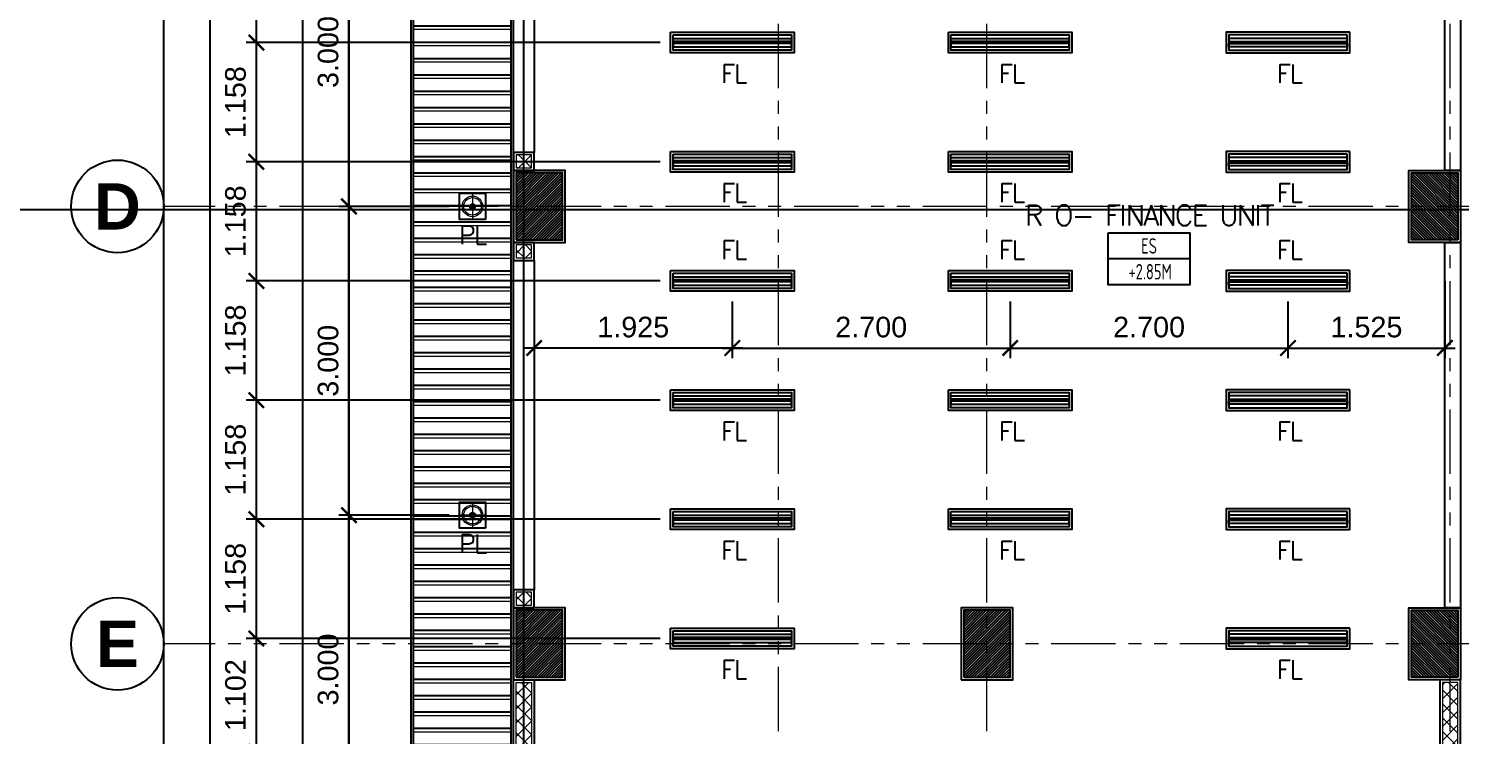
# Model space of a CAD drawing. Header units: metres. Extents: x -12400 to 1, y 0 to 106422.
# Drawn here: x -12209.13 to -12195.21, y 106340.85 to 106347.71 of the extents above; entities that cross this region are included whole.
import ezdxf
from ezdxf.enums import TextEntityAlignment as Align

# ---------------------------------------------------------------- set-up
doc = ezdxf.new("R2010")
doc.units = ezdxf.units.M
doc.header["$PDMODE"] = 35
doc.linetypes.add('CENTER', pattern=[2, 1.25, -0.25, 0.25, -0.25])
doc.linetypes.add('PHANTOM2', pattern=[1.25, 0.625, -0.125, 0.125, -0.125, 0.125, -0.125])
for name, color, linetype, lineweight in [('A-DIM-100', 8, 'Continuous', 0), ('DIM 001', 251, 'Continuous', 13), ('FURN', 8, 'Continuous', 5), ('HATCH', 250, 'Continuous', 5), ('LAYOUT', 1, 'Continuous', 20), ('LF 001', 51, 'Continuous', 20)]:
    doc.layers.add(name, color=color, linetype=linetype, lineweight=lineweight)
for name, color, linetype in [('C-SCHED', 1, 'Continuous'), ('E_FIX_LIGHT1', 2, 'Continuous'), ('lighting', 1, 'Continuous'), ('S-GRID', 155, 'Continuous'), ('stone', 15, 'Continuous'), ('txt', 2, 'Continuous'), ('WALL', 7, 'Continuous')]:
    doc.layers.add(name, color=color, linetype=linetype)
doc.layers.add('GUIDELINES', color=206, linetype='Continuous', plot=False)
doc.styles.add('architxt', font='architxt.shx', dxfattribs={"width": 0.8})
doc.styles.add('DIMTXT-100', font='arial.ttf')
doc.styles.add('sans serif', font='sanssb__.ttf')
doc.styles.add('swis721', font='swiss.ttf')
doc.styles.add('T.25', font='romans.shx', dxfattribs={"height": 0.2})
doc.dimstyles.new('D-100', dxfattribs={"dimtxt": 0.2, "dimasz": 0.15, "dimexe": 0.1, "dimexo": 0.1, "dimgap": 0.1, "dimtad": 1, "dimdec": 3, "dimzin": 4, "dimdsep": 46, "dimtxsty": 'DIMTXT-100', "dimblk": 'ARCHTICK', "dimcen": 0.2, "dimdle": 0.1, "dimclrd": 8, "dimclre": 8, "dimclrt": 2, "dimadec": 0, "dimazin": 1, "dimtfac": 1, "dimtdec": 3, "dimtofl": 0, "dimtmove": 2, "dimatfit": 3, "dimfxl": 1, "dimarcsym": 0})
doc.dimstyles.new('DIM 200', dxfattribs={"dimtxt": 200, "dimasz": 1, "dimexe": 0, "dimexo": 40, "dimgap": 50, "dimtad": 1, "dimtoh": 1, "dimdec": 0, "dimlfac": 2, "dimtxsty": 'swis721', "dimblk": 'CIR', "dimcen": 0, "dimclrd": 155, "dimclre": 155, "dimclrt": 4, "dimadec": 0, "dimazin": 0, "dimtfac": 1, "dimtdec": 0, "dimtix": 1, "dimtmove": 1, "dimatfit": 3, "dimldrblk": 'CIR', "dimfxl": 0, "dimarcsym": 0})

# ---------------------------------------------------------------- blocks, each defined once
blk = doc.blocks.new('CIR')
at = {"color": 4}
blk.add_circle((0, 0), 50, dxfattribs=at)
blk = doc.blocks.new('grid_designation')
blk.add_circle((0, 500), 500)
at = {"color": 3, "style": 'sans serif'}
blk.add_attdef('A', text='', height=471, dxfattribs=at).set_placement((0, 500), align=Align.MIDDLE_CENTER)
blk = doc.blocks.new('A$C1B753C5A')
at = {"layer": 'WALL'}
h = blk.add_hatch(dxfattribs=at)
h.set_pattern_fill('ANSI31', color=250, scale=0.15)
h.set_pattern_definition([(45, (-1494.388102653662, 303.0677240852394), (-0.01325825214724777, 0.01325825214724777), [])])
h.paths.add_polyline_path([(0.4750000000001364, 0.6749999999999545), (0.02500000000009089, 0.6749999999999545), (0.02500000000009095, 0.02499999999997721), (0.4750000000001364, 0.02499999999997721)])
at = {"color": 7}
blk.add_lwpolyline([(0, 0), (0.5000000000002274, 0), (0.5000000000002274, 0.6999999999999318), (0, 0.6999999999999318)], close=True, dxfattribs=at)
at = {"layer": 'stone', "color": 5}
blk.add_lwpolyline([(0.02500000000009095, 0.02499999999997726), (0.4750000000001364, 0.02499999999997726), (0.4750000000001364, 0.6749999999999545), (0.02500000000009095, 0.6749999999999545)], close=True, dxfattribs=at)
blk = doc.blocks.new('COLUMNS2F')
for p in [(-12163.05441529414, 106334.6499565114), (-12163.05441529414, 106330.3999565114), (-12158.70441529414, 106330.3999565114)]:
    blk.add_blockref('A$C1B753C5A', p)
at = {"xscale": -1}
for p in [(-12153.85441529414, 106334.6499565114), (-12153.85441529414, 106330.3999565114)]:
    blk.add_blockref('A$C1B753C5A', p, dxfattribs=at)
blk = doc.blocks.new('*U1967')
at = {"layer": 'HATCH'}
h = blk.add_hatch(dxfattribs=at)
h.set_pattern_fill('ANSI37', color=256, scale=0.03, angle=-180)
h.set_pattern_definition([(225, (2.462500000018339, 0), (0.06735192090801863, -0.06735192090801868), []), (314.9999999999999, (2.462500000018339, 0), (0.06735192090801868, 0.06735192090801861), [])])
h.paths.add_polyline_path([(0.02500000000873115, 0.1749999999883585), (0.02500000000873115, 0.02499999999417923), (3.525000000023796, 0.02499999999417923), (3.525000000023796, 0.1749999999883585)])
blk.add_lwpolyline([(0, 0.1999999999825377), (0, 0), (3.550000000017975, 0), (3.550000000017975, 0.1999999999825377)], close=True)
blk.add_lwpolyline([(0.02500000000873115, 0.1749999999883585), (0.02500000000873115, 0.02499999999417923), (3.525000000023796, 0.02499999999417923), (3.525000000023796, 0.1749999999883585)], close=True, dxfattribs=at)
blk = doc.blocks.new('*U1776')
at = {"layer": 'HATCH'}
h = blk.add_hatch(dxfattribs=at)
h.set_pattern_fill('ANSI37', color=256, scale=0.03, angle=-180)
h.set_pattern_definition([(225, (-0.9124999999850154, 0), (0.06735192090801863, -0.06735192090801868), []), (314.9999999999999, (-0.9124999999850154, 0), (0.06735192090801868, 0.06735192090801861), [])])
h.paths.add_polyline_path([(0.02500000000873115, 0.1749999999883585), (0.02500000000873115, 0.02499999999417923), (0.1500000000204416, 0.02499999999417923), (0.1500000000204416, 0.1749999999883585)])
blk.add_lwpolyline([(0, 0.1999999999825377), (0, 0), (0.1750000000146208, 0), (0.1750000000146208, 0.1999999999825377)], close=True)
blk.add_lwpolyline([(0.02500000000873115, 0.1749999999883585), (0.02500000000873115, 0.02499999999417923), (0.1500000000204416, 0.02499999999417923), (0.1500000000204416, 0.1749999999883585)], close=True, dxfattribs=at)
blk = doc.blocks.new('*U317')
at = {"layer": 'HATCH'}
h = blk.add_hatch(dxfattribs=at)
h.set_pattern_fill('ANSI37', color=256, scale=0.03, angle=-180)
h.set_pattern_definition([(225, (-0.05009161221445046, 0), (0.06735192090801863, -0.06735192090801868), []), (314.9999999999999, (-0.05009161221445046, 0), (0.06735192090801868, 0.06735192090801861), [])])
h.paths.add_polyline_path([(0.02500000000873115, 0.1749999999883585), (0.02500000000873115, 0.02499999999417923), (1.012408387791006, 0.02499999999417923), (1.012408387791006, 0.1749999999883585)])
blk.add_lwpolyline([(0, 0.1999999999825377), (0, 0), (1.037408387785186, 0), (1.037408387785186, 0.1999999999825377)], close=True)
blk.add_lwpolyline([(0.02500000000873115, 0.1749999999883585), (0.02500000000873115, 0.02499999999417923), (1.012408387791006, 0.02499999999417923), (1.012408387791006, 0.1749999999883585)], close=True, dxfattribs=at)
blk = doc.blocks.new('*U1560')
at = {"layer": 'HATCH'}
h = blk.add_hatch(dxfattribs=at)
h.set_pattern_fill('ANSI37', color=256, scale=0.03, angle=-180)
h.set_pattern_definition([(225, (-0.9124999999559116, 0), (0.06735192090801863, -0.06735192090801868), []), (314.9999999999999, (-0.9124999999559116, 0), (0.06735192090801868, 0.06735192090801861), [])])
h.paths.add_polyline_path([(0.02500000000873115, 0.1749999999883585), (0.02500000000873115, 0.02499999999417923), (0.1500000000495454, 0.02499999999417923), (0.1500000000495454, 0.1749999999883585)])
blk.add_lwpolyline([(0, 0.1999999999825377), (0, 0), (0.1750000000437247, 0), (0.1750000000437247, 0.1999999999825377)], close=True)
blk.add_lwpolyline([(0.02500000000873115, 0.1749999999883585), (0.02500000000873115, 0.02499999999417923), (0.1500000000495454, 0.02499999999417923), (0.1500000000495454, 0.1749999999883585)], close=True, dxfattribs=at)
blk = doc.blocks.new('A$C7ed75b16')
at = {"color": 1}
for points in [[(1.000000000009095, 14.07499999995343), (1.199999999991633, 14.07499999995343), (1.199999999991633, 10.87500000004366), (1.000000000009095, 10.87500000004366)], [(10.05000000000109, 12.89981677560718), (10.20000000000073, 12.89981677560718), (10.20000000000073, 10.69999999999709), (10.05000000000109, 10.69999999999709)], [(10.05000000000109, 10), (10.20000000000073, 10), (10.20000000000073, 6.44999999999709), (10.05000000000109, 6.44999999999709)], [(0.999999999992724, 9.825000000710133), (1.199999999980719, 9.825000000710133), (1.199999999984357, 6.625), (0.999999999996362, 6.625)]]:
    blk.add_lwpolyline(points, close=True, dxfattribs=at)
at = {"layer": 'GUIDELINES'}
blk.add_lwpolyline([(1.100000000000364, 19.60000000002037), (10.10000000000036, 19.60000000002037), (10.10000000000036, 18.90000000002328), (18.10000000000036, 18.90000000002328), (18.10000000000036, 19.60000000002037), (27.10000000000036, 19.60000000002037), (27.10000000000036, 1.100000000020373), (18.10000000000036, 1.100000000020373), (18.10000000000036, 2.100000000136788), (10.10000000000036, 2.100000000136788), (10.10000000000036, 1.100000000020373), (1.100000000000364, 1.100000000020373)], close=True, dxfattribs=at)
blk.add_blockref('COLUMNS2F', (12164.05441529414, -106324.6499565114))
at = {"rotation": 90}
for name, p in [('*U1560', (1.199999999991633, 10.69999999999709)), ('*U1560', (1.199999999991633, 9.825000000710133)), ('*U1776', (1.199999999982538, 6.450000000011642)), ('*U1967', (10.20000000000073, 2.200000000404543))]:
    blk.add_blockref(name, p, dxfattribs=at)
at = {"xscale": -1.000000000000001, "rotation": 90}
blk.add_blockref('*U317', (1.199999999982538, 5.75), dxfattribs=at)
blk = doc.blocks.new('LEDPENDANTLT')
at = {"color": 1}
for points in [[(0, 0.1999999999970896), (1.200000000000728, 0.1999999999970896), (1.200000000000728, 0), (0, 0)], [(0.02499999999417923, 0.1750000000029104), (1.175000000006548, 0.1750000000029104), (1.175000000006548, 0.02499999999417923), (0.02499999999417923, 0.02499999999417923)]]:
    blk.add_lwpolyline(points, close=True, dxfattribs=at)
at = {"color": 2}
for points in [[(1.174999999995634, 0.1100000000005821), (0.02499999999417923, 0.1100000000005821), (0.02499999999417923, 0.1399999999994179), (1.174999999995634, 0.1399999999994179)], [(1.174999999995634, 0.09000000001105946), (0.02499999999417923, 0.09000000001105946), (0.02499999999417923, 0.06000000001222361), (1.174999999995634, 0.06000000001222361)]]:
    blk.add_lwpolyline(points, close=True, dxfattribs=at)
blk = doc.blocks.new('L1')
at = {"layer": 'LF 001', "lineweight": 20, "ltscale": 1500}
h = blk.add_hatch(color=256, dxfattribs=at)
edge = h.paths.add_edge_path()
edge.add_arc((1.13686837721616e-13, -1.13686837721616e-13), 0.0318958546358772, 0, 360)
at = {"layer": 'LF 001', "ltscale": 1500}
blk.add_lwpolyline([(-0.09999999999990905, -1.13686837721616e-13, -1), (0.1000000000000227, -1.13686837721616e-13, -1)], format="xyb", close=True, dxfattribs=at)
at = {"layer": 'LF 001', "color": 76, "lineweight": 18, "ltscale": 1500}
for points in [[(1.13686837721616e-13, 0.1499999999997499), (1.13686837721616e-13, -0.1500000000000909)], [(-0.1499999999999773, -1.13686837721616e-13), (0.1500000000000909, -1.13686837721616e-13)]]:
    blk.add_lwpolyline(points, dxfattribs=at)
at = {"layer": 'LF 001', "lineweight": 20, "ltscale": 1500}
blk.add_circle((1.13686837721616e-13, -1.13686837721616e-13), 0.0318958546358772, dxfattribs=at)
blk = doc.blocks.new('LO')
at = {"layer": 'LAYOUT', "xscale": 1000, "yscale": 1000, "zscale": 1000}
blk.add_blockref('L1', (0, 0), dxfattribs=at)
blk = doc.blocks.new('*U1960')
at = {"layer": 'LF 001', "ltscale": 1500}
blk.add_circle((0, -3.995415109869782e-14), 0.0998520709958535, dxfattribs=at)
at = {"layer": 'lighting', "xscale": 0.0008492979043710491, "yscale": 0.0008492979043710491, "zscale": 0.0008492979043710491}
blk.add_blockref('LO', (0, -3.995415109869782e-14), dxfattribs=at)
blk = doc.blocks.new('A$Cc2b2540e')
h = blk.add_hatch()
h.set_pattern_fill('ANSI31', color=8, scale=0.05, angle=135)
h.set_pattern_definition([(180, (12129.21296792572, -106290.2629166174), (-1.387778780781446e-17, -0.15875), [])])
h.paths.add_polyline_path([(0.9750000000058208, 19.68964466091711), (0.02499999999417923, 20.63964466092875), (0.02499999999417923, 0.06035533903923351), (0.9750000000094587, 1.010355339050875)])
at = {"color": 1}
for points in [[(1, 19.69999999998254), (0, 20.69999999998254), (0, 0), (1.000000000003638, 0.9999999999854481)], [(0.7273946856657858, 10.22260531435313), (0.4726053143531317, 10.22260531433858), (0.4726053143531317, 10.47739468562941), (0.7273946856657858, 10.47739468564396)], [(0.7273946856657858, 7.222605314353132), (0.4726053143531317, 7.22260531433858), (0.4726053143531317, 7.477394685629406), (0.7273946856657858, 7.477394685643958)]]:
    blk.add_lwpolyline(points, close=True, dxfattribs=at)
at = {"color": 8}
blk.add_lwpolyline([(0.9750000000058208, 19.68964466091711), (0.02499999999417923, 20.63964466092875), (0.02499999999417923, 0.06035533903923351), (0.9750000000094587, 1.010355339050875)], close=True, dxfattribs=at)
for p in [(2.52499999999236, 11.84199999998964), (5.224999999998545, 11.84199999998964), (2.52499999999236, 10.68399999999383), (5.224999999998545, 10.68399999999383), (2.52499999999236, 9.525999999998021), (5.224999999998545, 9.525999999998021), (2.52499999999236, 8.368000000002212), (5.224999999998545, 8.368000000002212), (2.52499999999236, 7.210000000006403), (5.224999999998545, 7.210000000006403), (2.52499999999236, 6.052000000010594)]:
    blk.add_blockref('LEDPENDANTLT', p)
at = {"xscale": -1}
for p in [(9.125000000005457, 11.84199999998964), (9.125000000005457, 10.68399999999383), (9.125000000005457, 9.525999999998021), (9.125000000005457, 8.368000000002212), (9.125000000005457, 7.210000000006403), (9.125000000005457, 6.052000000010594)]:
    blk.add_blockref('LEDPENDANTLT', p, dxfattribs=at)
at = {"layer": 'E_FIX_LIGHT1', "rotation": 270}
for p in [(0.6000000000094587, 10.34999999999127), (0.6000000000094587, 7.349999999991269)]:
    blk.add_blockref('*U1960', p, dxfattribs=at)
at = {"layer": 'txt', "color": 6, "linetype": 'Continuous', "char_height": 0.18, "attachment_point": 5, "style": 'T.25'}
for s, insert in [('{\\T0.9;FL}', (3.136293940473479, 11.64036778197624)), ('{\\T0.9;FL}', (5.836293940479663, 11.64036778197624)), ('{\\T0.9;FL}', (8.536293940485848, 11.64036778197624)), ('{\\T0.9;FL}', (3.136293940473479, 10.48236778198043)), ('{\\T0.9;FL}', (5.836293940479663, 10.48236778198043)), ('{\\T0.9;FL}', (8.536293940485848, 10.48236778198043)), ('{\\T0.9;PL}', (0.6000000000094587, 10.0726053143735)), ('{\\T0.9;FL}', (3.136293940473479, 9.927632218023064)), ('{\\T0.9;FL}', (5.836293940479663, 9.927632218023064)), ('{\\T0.9;FL}', (8.536293940485848, 9.927632218023064)), ('{\\T0.9;FL}', (3.136293940473479, 8.16636778198881)), ('{\\T0.9;FL}', (5.836293940479663, 8.16636778198881)), ('{\\T0.9;FL}', (8.536293940485848, 8.16636778198881)), ('{\\T0.9;PL}', (0.6000000000094587, 7.072605314388056)), ('{\\T0.9;FL}', (3.136293940473479, 7.008367781993002)), ('{\\T0.9;FL}', (5.836293940479663, 7.008367781993002)), ('{\\T0.9;FL}', (8.536293940485848, 7.008367781993002)), ('{\\T0.9;FL}', (3.136293940473479, 5.850367781997193)), ('{\\T0.9;FL}', (8.536293940485848, 5.850367781997193))]:
    blk.add_mtext_dynamic_manual_height_columns(s, width=0.6453045245441018, gutter_width=0.001, heights=[0], dxfattribs=dict(at, insert=insert))
blk = doc.blocks.new('_ArchTick')
at = {"color": 0, "linetype": 'ByBlock', "const_width": 0.15}
blk.add_lwpolyline([(-0.5, -0.5), (0.5, 0.5)], dxfattribs=at)
blk = doc.blocks.new('*D1089')
at = {"layer": 'DEFPOINTS', "color": 0, "transparency": 16777216}
for p in [(-12202.28796792573, 106345.1625394432), (-12199.58796792572, 106345.1625394432), (-12199.58796792572, 106344.6105711297)]:
    blk.add_point(p, dxfattribs=at)
at = {"layer": 'DIM 001', "color": 8, "lineweight": -2, "transparency": 16777216}
for p, q in [((-12202.28796792573, 106345.0625394432), (-12202.28796792573, 106344.5105711297)), ((-12199.58796792572, 106345.0625394432), (-12199.58796792572, 106344.5105711297)), ((-12202.38796792573, 106344.6105711297), (-12199.48796792572, 106344.6105711297))]:
    blk.add_line(p, q, dxfattribs=at)
at = {"layer": 'DIM 001', "color": 8, "lineweight": -2, "transparency": 16777216, "xscale": 0.15, "yscale": 0.15, "zscale": 0.15, "rotation": 180}
blk.add_blockref('_ArchTick', (-12202.28796792573, 106344.6105711297), dxfattribs=at)
at = {"layer": 'DIM 001', "color": 8, "lineweight": -2, "transparency": 16777216, "xscale": 0.15, "yscale": 0.15, "zscale": 0.15}
blk.add_blockref('_ArchTick', (-12199.58796792572, 106344.6105711297), dxfattribs=at)
at = {"layer": 'DIM 001', "color": 2, "transparency": 16777216, "insert": (-12200.93796792572, 106344.8126857273), "char_height": 0.2, "attachment_point": 5, "style": 'DIMTXT-100'}
blk.add_mtext('2.700', dxfattribs=at)
blk = doc.blocks.new('*D1090')
at = {"layer": 'DEFPOINTS', "color": 0, "transparency": 16777216}
for p in [(-12199.58796792572, 106345.1625394432), (-12196.88796792571, 106345.1625394432), (-12196.88796792571, 106344.6105711297)]:
    blk.add_point(p, dxfattribs=at)
at = {"layer": 'DIM 001', "color": 8, "lineweight": -2, "transparency": 16777216}
for p, q in [((-12199.58796792572, 106345.0625394432), (-12199.58796792572, 106344.5105711297)), ((-12196.88796792571, 106345.0625394432), (-12196.88796792571, 106344.5105711297)), ((-12199.68796792572, 106344.6105711297), (-12196.78796792571, 106344.6105711297))]:
    blk.add_line(p, q, dxfattribs=at)
at = {"layer": 'DIM 001', "color": 8, "lineweight": -2, "transparency": 16777216, "xscale": 0.15, "yscale": 0.15, "zscale": 0.15, "rotation": 180}
blk.add_blockref('_ArchTick', (-12199.58796792572, 106344.6105711297), dxfattribs=at)
at = {"layer": 'DIM 001', "color": 8, "lineweight": -2, "transparency": 16777216, "xscale": 0.15, "yscale": 0.15, "zscale": 0.15}
blk.add_blockref('_ArchTick', (-12196.88796792571, 106344.6105711297), dxfattribs=at)
at = {"layer": 'DIM 001', "color": 2, "transparency": 16777216, "insert": (-12198.23796792572, 106344.8126857273), "char_height": 0.2, "attachment_point": 5, "style": 'DIMTXT-100'}
blk.add_mtext('2.700', dxfattribs=at)
blk = doc.blocks.new('*D1091')
at = {"layer": 'DEFPOINTS', "color": 0, "transparency": 16777216}
for p in [(-12195.36296792572, 106345.3615394438), (-12196.88796792571, 106345.1625394432), (-12195.36296792572, 106344.6105711297)]:
    blk.add_point(p, dxfattribs=at)
at = {"layer": 'DIM 001', "color": 8, "lineweight": -2, "transparency": 16777216}
for p, q in [((-12195.36296792572, 106345.2615394438), (-12195.36296792572, 106344.5105711297)), ((-12196.88796792571, 106345.0625394432), (-12196.88796792571, 106344.5105711297)), ((-12196.98796792571, 106344.6105711297), (-12195.26296792572, 106344.6105711297))]:
    blk.add_line(p, q, dxfattribs=at)
at = {"layer": 'DIM 001', "color": 8, "lineweight": -2, "transparency": 16777216, "xscale": 0.15, "yscale": 0.15, "zscale": 0.15, "rotation": 180}
blk.add_blockref('_ArchTick', (-12196.88796792571, 106344.6105711297), dxfattribs=at)
at = {"layer": 'DIM 001', "color": 8, "lineweight": -2, "transparency": 16777216, "xscale": 0.15, "yscale": 0.15, "zscale": 0.15}
blk.add_blockref('_ArchTick', (-12195.36296792572, 106344.6105711297), dxfattribs=at)
at = {"layer": 'DIM 001', "color": 2, "transparency": 16777216, "insert": (-12196.12546792571, 106344.8126857273), "char_height": 0.2, "attachment_point": 5, "style": 'DIMTXT-100'}
blk.add_mtext('1.525', dxfattribs=at)
blk = doc.blocks.new('*D1092')
at = {"layer": 'DEFPOINTS', "color": 0, "transparency": 16777216}
for p in [(-12204.21296792574, 106345.1625394432), (-12202.28796792573, 106345.1625394432), (-12204.21296792574, 106344.6105711297)]:
    blk.add_point(p, dxfattribs=at)
at = {"layer": 'DIM 001', "color": 8, "lineweight": -2, "transparency": 16777216}
for p, q in [((-12204.21296792574, 106345.0625394432), (-12204.21296792574, 106344.5105711297)), ((-12202.28796792573, 106345.0625394432), (-12202.28796792573, 106344.5105711297)), ((-12202.18796792573, 106344.6105711297), (-12204.31296792574, 106344.6105711297))]:
    blk.add_line(p, q, dxfattribs=at)
at = {"layer": 'DIM 001', "color": 8, "lineweight": -2, "transparency": 16777216, "xscale": 0.15, "yscale": 0.15, "zscale": 0.15, "rotation": 180}
blk.add_blockref('_ArchTick', (-12204.21296792574, 106344.6105711297), dxfattribs=at)
at = {"layer": 'DIM 001', "color": 8, "lineweight": -2, "transparency": 16777216, "xscale": 0.15, "yscale": 0.15, "zscale": 0.15}
blk.add_blockref('_ArchTick', (-12202.28796792573, 106344.6105711297), dxfattribs=at)
at = {"layer": 'DIM 001', "color": 2, "transparency": 16777216, "insert": (-12203.25046792573, 106344.8126857273), "char_height": 0.2, "attachment_point": 5, "style": 'DIMTXT-100'}
blk.add_mtext('1.925', dxfattribs=at)
blk = doc.blocks.new('*D1198')
at = {"layer": 'DEFPOINTS', "color": 0, "transparency": 16777216}
for p in [(-12206.91296826923, 106341.7885394433), (-12202.88796792573, 106341.7885394433), (-12204.21296792574, 106340.6865394433)]:
    blk.add_point(p, dxfattribs=at)
at = {"layer": 'DIM 001', "color": 8, "lineweight": -2, "transparency": 16777216}
for p, q in [((-12202.98796792573, 106341.7885394433), (-12207.01296826923, 106341.7885394433)), ((-12206.91296826923, 106340.5865394433), (-12206.91296826923, 106341.8885394433)), ((-12204.31296792574, 106340.6865394433), (-12207.01296826923, 106340.6865394433))]:
    blk.add_line(p, q, dxfattribs=at)
at = {"layer": 'DIM 001', "color": 8, "lineweight": -2, "transparency": 16777216, "xscale": 0.15, "yscale": 0.15, "zscale": 0.15}
for p, rotation in [((-12206.91296826923, 106341.7885394433), 90), ((-12206.91296826923, 106340.6865394433), 270)]:
    blk.add_blockref('_ArchTick', p, dxfattribs=dict(at, rotation=rotation))
at = {"layer": 'DIM 001', "color": 2, "transparency": 16777216, "insert": (-12207.11508286675, 106341.2375394432), "char_height": 0.2, "attachment_point": 5, "rotation": 90, "style": 'DIMTXT-100'}
blk.add_mtext('1.102', dxfattribs=at)
blk = doc.blocks.new('*D1199')
at = {"layer": 'DEFPOINTS', "color": 0, "transparency": 16777216}
for p in [(-12206.91296826924, 106342.9465394432), (-12202.88796792573, 106342.9465394432), (-12202.88796792573, 106341.7885394433)]:
    blk.add_point(p, dxfattribs=at)
at = {"layer": 'DIM 001', "color": 8, "lineweight": -2, "transparency": 16777216}
for p, q in [((-12206.91296826924, 106341.6885394432), (-12206.91296826924, 106343.0465394433)), ((-12202.98796792573, 106342.9465394432), (-12207.01296826924, 106342.9465394432)), ((-12202.98796792573, 106341.7885394433), (-12207.01296826924, 106341.7885394433))]:
    blk.add_line(p, q, dxfattribs=at)
at = {"layer": 'DIM 001', "color": 8, "lineweight": -2, "transparency": 16777216, "xscale": 0.15, "yscale": 0.15, "zscale": 0.15}
for p, rotation in [((-12206.91296826924, 106342.9465394432), 90), ((-12206.91296826924, 106341.7885394433), 270)]:
    blk.add_blockref('_ArchTick', p, dxfattribs=dict(at, rotation=rotation))
at = {"layer": 'DIM 001', "color": 2, "transparency": 16777216, "insert": (-12207.11508286675, 106342.3675394432), "char_height": 0.2, "attachment_point": 5, "rotation": 90, "style": 'DIMTXT-100'}
blk.add_mtext('1.158', dxfattribs=at)
blk = doc.blocks.new('*D1200')
at = {"layer": 'DEFPOINTS', "color": 0, "transparency": 16777216}
for p in [(-12206.91296826925, 106344.1045394432), (-12202.88796792573, 106344.1045394432), (-12202.88796792573, 106342.9465394432)]:
    blk.add_point(p, dxfattribs=at)
at = {"layer": 'DIM 001', "color": 8, "lineweight": -2, "transparency": 16777216}
for p, q in [((-12206.91296826925, 106342.8465394432), (-12206.91296826925, 106344.2045394432)), ((-12202.98796792573, 106344.1045394432), (-12207.01296826925, 106344.1045394432)), ((-12202.98796792573, 106342.9465394432), (-12207.01296826925, 106342.9465394432))]:
    blk.add_line(p, q, dxfattribs=at)
at = {"layer": 'DIM 001', "color": 8, "lineweight": -2, "transparency": 16777216, "xscale": 0.15, "yscale": 0.15, "zscale": 0.15}
for p, rotation in [((-12206.91296826925, 106344.1045394432), 90), ((-12206.91296826925, 106342.9465394432), 270)]:
    blk.add_blockref('_ArchTick', p, dxfattribs=dict(at, rotation=rotation))
at = {"layer": 'DIM 001', "color": 2, "transparency": 16777216, "insert": (-12207.11508286676, 106343.5255394432), "char_height": 0.2, "attachment_point": 5, "rotation": 90, "style": 'DIMTXT-100'}
blk.add_mtext('1.158', dxfattribs=at)
blk = doc.blocks.new('*D1093')
at = {"layer": 'DEFPOINTS', "color": 0, "transparency": 16777216}
for p in [(-12206.91296826926, 106345.2625394432), (-12202.88796792573, 106345.2625394432), (-12202.88796792573, 106344.1045394432)]:
    blk.add_point(p, dxfattribs=at)
at = {"layer": 'DIM 001', "color": 8, "lineweight": -2, "transparency": 16777216}
for p, q in [((-12202.98796792573, 106345.2625394432), (-12207.01296826926, 106345.2625394432)), ((-12206.91296826926, 106344.0045394432), (-12206.91296826926, 106345.3625394432)), ((-12202.98796792573, 106344.1045394432), (-12207.01296826926, 106344.1045394432))]:
    blk.add_line(p, q, dxfattribs=at)
at = {"layer": 'DIM 001', "color": 8, "lineweight": -2, "transparency": 16777216, "xscale": 0.15, "yscale": 0.15, "zscale": 0.15}
for p, rotation in [((-12206.91296826926, 106345.2625394432), 90), ((-12206.91296826926, 106344.1045394432), 270)]:
    blk.add_blockref('_ArchTick', p, dxfattribs=dict(at, rotation=rotation))
at = {"layer": 'DIM 001', "color": 2, "transparency": 16777216, "insert": (-12207.11508286677, 106344.6835394432), "char_height": 0.2, "attachment_point": 5, "rotation": 90, "style": 'DIMTXT-100'}
blk.add_mtext('1.158', dxfattribs=at)
blk = doc.blocks.new('*D1094')
at = {"layer": 'DEFPOINTS', "color": 0, "transparency": 16777216}
for p in [(-12206.91296826926, 106346.4205394432), (-12202.88796792573, 106346.4205394432), (-12202.88796792573, 106345.2625394432)]:
    blk.add_point(p, dxfattribs=at)
at = {"layer": 'DIM 001', "color": 8, "lineweight": -2, "transparency": 16777216}
for p, q in [((-12206.91296826926, 106345.1625394432), (-12206.91296826926, 106346.5205394432)), ((-12202.98796792573, 106346.4205394432), (-12207.01296826926, 106346.4205394432)), ((-12202.98796792573, 106345.2625394432), (-12207.01296826926, 106345.2625394432))]:
    blk.add_line(p, q, dxfattribs=at)
at = {"layer": 'DIM 001', "color": 8, "lineweight": -2, "transparency": 16777216, "xscale": 0.15, "yscale": 0.15, "zscale": 0.15}
for p, rotation in [((-12206.91296826926, 106346.4205394432), 90), ((-12206.91296826926, 106345.2625394432), 270)]:
    blk.add_blockref('_ArchTick', p, dxfattribs=dict(at, rotation=rotation))
at = {"layer": 'DIM 001', "color": 2, "transparency": 16777216, "insert": (-12207.11508286678, 106345.8415394432), "char_height": 0.2, "attachment_point": 5, "rotation": 90, "style": 'DIMTXT-100'}
blk.add_mtext('1.158', dxfattribs=at)
blk = doc.blocks.new('*D1095')
at = {"layer": 'DEFPOINTS', "color": 0, "transparency": 16777216}
for p in [(-12206.91296826927, 106347.5785394432), (-12202.88796792573, 106347.5785394432), (-12202.88796792573, 106346.4205394432)]:
    blk.add_point(p, dxfattribs=at)
at = {"layer": 'DIM 001', "color": 8, "lineweight": -2, "transparency": 16777216}
for p, q in [((-12206.91296826927, 106346.3205394432), (-12206.91296826927, 106347.6785394432)), ((-12202.98796792573, 106347.5785394432), (-12207.01296826927, 106347.5785394432)), ((-12202.98796792573, 106346.4205394432), (-12207.01296826927, 106346.4205394432))]:
    blk.add_line(p, q, dxfattribs=at)
at = {"layer": 'DIM 001', "color": 8, "lineweight": -2, "transparency": 16777216, "xscale": 0.15, "yscale": 0.15, "zscale": 0.15}
for p, rotation in [((-12206.91296826927, 106347.5785394432), 90), ((-12206.91296826927, 106346.4205394432), 270)]:
    blk.add_blockref('_ArchTick', p, dxfattribs=dict(at, rotation=rotation))
at = {"layer": 'DIM 001', "color": 2, "transparency": 16777216, "insert": (-12207.11508286678, 106346.9995394432), "char_height": 0.2, "attachment_point": 5, "rotation": 90, "style": 'DIMTXT-100'}
blk.add_mtext('1.158', dxfattribs=at)
blk = doc.blocks.new('*D1096')
at = {"layer": 'DEFPOINTS', "color": 0, "transparency": 16777216}
for p in [(-12206.91296826928, 106348.8365394432), (-12202.88796792573, 106348.8365394432), (-12202.88796792573, 106347.5785394432)]:
    blk.add_point(p, dxfattribs=at)
at = {"layer": 'DIM 001', "color": 8, "lineweight": -2, "transparency": 16777216}
for p, q in [((-12206.91296826928, 106347.4785394432), (-12206.91296826928, 106348.9365394432)), ((-12202.98796792573, 106348.8365394432), (-12207.01296826928, 106348.8365394432)), ((-12202.98796792573, 106347.5785394432), (-12207.01296826928, 106347.5785394432))]:
    blk.add_line(p, q, dxfattribs=at)
at = {"layer": 'DIM 001', "color": 8, "lineweight": -2, "transparency": 16777216, "xscale": 0.15, "yscale": 0.15, "zscale": 0.15}
for p, rotation in [((-12206.91296826928, 106348.8365394432), 90), ((-12206.91296826928, 106347.5785394432), 270)]:
    blk.add_blockref('_ArchTick', p, dxfattribs=dict(at, rotation=rotation))
at = {"layer": 'DIM 001', "color": 2, "transparency": 16777216, "insert": (-12207.11508286679, 106348.2075394432), "char_height": 0.2, "attachment_point": 5, "rotation": 90, "style": 'DIMTXT-100'}
blk.add_mtext('1.258', dxfattribs=at)
blk = doc.blocks.new('*D1121')
at = {"layer": 'DEFPOINTS', "color": 0, "transparency": 16777216}
for p in [(-12204.94036261137, 106348.9865394432), (-12206.01296826926, 106345.9865394433), (-12204.94036261137, 106345.9865394433)]:
    blk.add_point(p, dxfattribs=at)
at = {"layer": 'DIM 001', "color": 8, "lineweight": -2, "transparency": 16777216}
for p, q in [((-12206.01296826926, 106349.0865394432), (-12206.01296826926, 106345.8865394433)), ((-12205.04036261137, 106348.9865394432), (-12206.11296826926, 106348.9865394432)), ((-12205.04036261137, 106345.9865394433), (-12206.11296826926, 106345.9865394433))]:
    blk.add_line(p, q, dxfattribs=at)
at = {"layer": 'DIM 001', "color": 8, "lineweight": -2, "transparency": 16777216, "xscale": 0.15, "yscale": 0.15, "zscale": 0.15}
for p, rotation in [((-12206.01296826926, 106348.9865394432), 90), ((-12206.01296826926, 106345.9865394433), 270)]:
    blk.add_blockref('_ArchTick', p, dxfattribs=dict(at, rotation=rotation))
at = {"layer": 'DIM 001', "color": 2, "transparency": 16777216, "insert": (-12206.21515107959, 106347.4865394432), "char_height": 0.2, "attachment_point": 5, "rotation": 90, "style": 'DIMTXT-100'}
blk.add_mtext('3.000', dxfattribs=at)
blk = doc.blocks.new('*D1122')
at = {"layer": 'DEFPOINTS', "color": 0, "transparency": 16777216}
for p in [(-12204.94036261137, 106345.9865394433), (-12206.01296826927, 106342.9865394432), (-12204.94036261137, 106342.9865394432)]:
    blk.add_point(p, dxfattribs=at)
at = {"layer": 'DIM 001', "color": 8, "lineweight": -2, "transparency": 16777216}
for p, q in [((-12206.01296826927, 106346.0865394433), (-12206.01296826927, 106342.8865394432)), ((-12205.04036261137, 106345.9865394433), (-12206.11296826927, 106345.9865394433)), ((-12205.04036261137, 106342.9865394432), (-12206.11296826927, 106342.9865394432))]:
    blk.add_line(p, q, dxfattribs=at)
at = {"layer": 'DIM 001', "color": 8, "lineweight": -2, "transparency": 16777216, "xscale": 0.15, "yscale": 0.15, "zscale": 0.15}
for p, rotation in [((-12206.01296826927, 106345.9865394433), 90), ((-12206.01296826927, 106342.9865394432), 270)]:
    blk.add_blockref('_ArchTick', p, dxfattribs=dict(at, rotation=rotation))
at = {"layer": 'DIM 001', "color": 2, "transparency": 16777216, "insert": (-12206.2151510796, 106344.4865394432), "char_height": 0.2, "attachment_point": 5, "rotation": 90, "style": 'DIMTXT-100'}
blk.add_mtext('3.000', dxfattribs=at)
blk = doc.blocks.new('*D1123')
at = {"layer": 'DEFPOINTS', "color": 0, "transparency": 16777216}
for p in [(-12204.94036261137, 106342.9865394432), (-12206.01296826927, 106339.9865394432), (-12204.94036261137, 106339.9865394432)]:
    blk.add_point(p, dxfattribs=at)
at = {"layer": 'DIM 001', "color": 8, "lineweight": -2, "transparency": 16777216}
for p, q in [((-12206.01296826927, 106343.0865394432), (-12206.01296826927, 106339.8865394432)), ((-12205.04036261137, 106342.9865394432), (-12206.11296826927, 106342.9865394432)), ((-12205.04036261137, 106339.9865394432), (-12206.11296826927, 106339.9865394432))]:
    blk.add_line(p, q, dxfattribs=at)
at = {"layer": 'DIM 001', "color": 8, "lineweight": -2, "transparency": 16777216, "xscale": 0.15, "yscale": 0.15, "zscale": 0.15}
for p, rotation in [((-12206.01296826927, 106342.9865394432), 90), ((-12206.01296826927, 106339.9865394432), 270)]:
    blk.add_blockref('_ArchTick', p, dxfattribs=dict(at, rotation=rotation))
at = {"layer": 'DIM 001', "color": 2, "transparency": 16777216, "insert": (-12206.21515107961, 106341.4865394432), "char_height": 0.2, "attachment_point": 5, "rotation": 90, "style": 'DIMTXT-100'}
blk.add_mtext('3.000', dxfattribs=at)
blk = doc.blocks.new('*D1524')
at = {"layer": 'DEFPOINTS', "color": 0, "transparency": 16777216}
for p in [(-12298.64187663414, 106345.9544916112), (-12298.64187663414, 106345.9544916112), (0.5999999999949068, 0.07500000001164153)]:
    blk.add_point(p, dxfattribs=at)
at = {"layer": 'DIM 001', "color": 8, "lineweight": -2, "transparency": 16777216}
for p, q in [((0.7000000000014186, 106345.9544916112), (-12298.74187663415, 106345.9544916112)), ((0.5999999999949068, 0.1750000000116415), (0.6000000000014186, 106346.0544916112))]:
    blk.add_line(p, q, dxfattribs=at)
at = {"layer": 'DIM 001', "color": 8, "lineweight": -2, "transparency": 16777216, "xscale": 0.15, "yscale": 0.15, "zscale": 0.15, "rotation": 180}
blk.add_blockref('_ArchTick', (-12298.64187663414, 106345.9544916112), dxfattribs=at)
at = {"layer": 'DIM 001', "color": 8, "lineweight": -2, "transparency": 16777216, "xscale": 0.15, "yscale": 0.15, "zscale": 0.15}
blk.add_blockref('_ArchTick', (0.6000000000014186, 106345.9544916112), dxfattribs=at)
at = {"layer": 'DIM 001', "color": 2, "transparency": 16777216, "insert": (-6149.020938317071, 106346.1566062088), "char_height": 0.2, "attachment_point": 5, "style": 'DIMTXT-100'}
blk.add_mtext('12299.242', dxfattribs=at)
blk = doc.blocks.new('GRID1')
at = {"layer": 'S-GRID', "color": 155, "linetype": 'CENTER'}
ref = blk.add_blockref('grid_designation', (-12164.20441529414, 106398.1702236537), dxfattribs=dict(at, xscale=0.0009000000000000002, yscale=0.0009000000000000002, zscale=0.0009000000000000002))
ref.add_attrib('A', 'D', dxfattribs={"layer": '0', "color": 3, "height": 0.45, "style": 'sans serif'}).set_placement((-12164.20441529414, 106398.6202236537), align=Align.MIDDLE_CENTER)
ref = blk.add_blockref('grid_designation', (-12164.20441529414, 106393.9202236537), dxfattribs=dict(at, xscale=0.0009000000000000002, yscale=0.0009000000000000002, zscale=0.0009000000000000002))
ref.add_attrib('A', 'E', dxfattribs={"layer": '0', "color": 3, "height": 0.45, "style": 'sans serif'}).set_placement((-12164.20441529414, 106394.3702236537), align=Align.MIDDLE_CENTER)
at = {"color": 6, "linetype": 'PHANTOM2'}
for points in [[(-12160.25441529414, 106384.7702236537), (-12160.25441529414, 106412.5702236537)], [(-12157.77941529414, 106384.7702236537), (-12157.77941529414, 106412.5702236537)], [(-12155.75441529414, 106384.7702236537), (-12155.75441529414, 106412.5702236537)], [(-12151.25441529414, 106384.7702236537), (-12151.25441529414, 106412.5702236537)], [(-12130.75441529413, 106398.6202236537), (-12163.75441529414, 106398.6202236537)], [(-12130.75441529413, 106394.3702236537), (-12163.75441529414, 106394.3702236537)]]:
    blk.add_leader(points, dimstyle='DIM 200', override={"dimasz": 0.002, "dimgap": 60, "dimtad": 0}, dxfattribs=at)

msp = doc.modelspace()

# ---------------------------------------------------------------- hatches: boundary and pattern name
at = {"layer": 'HATCH'}
h = msp.add_hatch(dxfattribs=at)
h.set_pattern_fill('ANSI31', color=8, scale=0.05, angle=135)
h.set_pattern_definition([(180, (-76.20000000000255, 45.37362282573304), (-1.387778780781446e-17, -0.15875), [])])
h.paths.add_polyline_path([(-12204.43796792571, 106355.3261841041), (-12205.38796792572, 106356.2761841041), (-12205.38796792572, 106335.6968947822), (-12204.43796792571, 106336.6468947822)])

# ---------------------------------------------------------------- linework, layer by layer
at = {"color": 1}
for points in [[(-12204.41296792572, 106355.3365394432), (-12205.41296792572, 106356.3365394432), (-12205.41296792572, 106335.6365394432), (-12204.41296792571, 106336.6365394432)], [(-12204.68557324005, 106345.8591447575), (-12204.94036261137, 106345.8591447575), (-12204.94036261137, 106346.1139341288), (-12204.68557324005, 106346.1139341288)], [(-12204.68557324005, 106342.8591447575), (-12204.94036261137, 106342.8591447575), (-12204.94036261137, 106343.1139341288), (-12204.68557324005, 106343.1139341288)]]:
    msp.add_lwpolyline(points, close=True, dxfattribs=at)
at = {"color": 8}
msp.add_lwpolyline([(-12204.43796792571, 106355.3261841041), (-12205.38796792572, 106356.2761841041), (-12205.38796792572, 106335.6968947822), (-12204.43796792571, 106336.6468947822)], close=True, dxfattribs=at)
at = {"layer": 'C-SCHED'}
msp.add_line((-12197.83796792572, 106345.4775808636), (-12198.63796792572, 106345.4775808636), dxfattribs=at)
msp.add_lwpolyline([(-12198.63796792572, 106345.7275808636), (-12198.63796792572, 106345.2275808636), (-12197.83796792572, 106345.2275808636), (-12197.83796792572, 106345.7275808636)], close=True, dxfattribs=at)
at = {"layer": 'GUIDELINES'}
for points in [[(-12207.81296792572, 106359.9365394432), (-12174.81296792571, 106359.9365394432), (-12174.81296792571, 106332.1365394432), (-12207.81296792572, 106332.1365394432)], [(-12207.36296792572, 106359.4865394432), (-12175.26296792572, 106359.4865394432), (-12175.26296792572, 106332.5865394432), (-12207.36296792572, 106332.5865394432)], [(-12206.91296792572, 106359.0365394432), (-12175.71296792572, 106359.0365394432), (-12175.71296792572, 106333.0365394432), (-12206.91296792572, 106333.0365394432)], [(-12206.46296792572, 106358.5865394432), (-12176.16296792572, 106358.5865394432), (-12176.16296792572, 106333.4865394432), (-12206.46296792572, 106333.4865394432)], [(-12206.46296792572, 106358.5865394432), (-12176.16296792572, 106358.5865394432), (-12176.16296792572, 106333.4865394432), (-12206.46296792572, 106333.4865394432)], [(-12206.01296792572, 106358.1365394432), (-12176.61296792572, 106358.1365394432), (-12176.61296792572, 106333.9365394432), (-12206.01296792572, 106333.9365394432)]]:
    msp.add_lwpolyline(points, close=True, dxfattribs=at)

# ---------------------------------------------------------------- block references
at = {"color": 1}
msp.add_blockref('A$C7ed75b16', (-12205.41296792572, 106335.6365394432), dxfattribs=at)
msp.add_blockref('A$Cc2b2540e', (-12205.41296792572, 106335.6365394432))
at = {"layer": 'A-DIM-100'}
msp.add_blockref('GRID1', (-44.05855263158082, -52.63368421052292), dxfattribs=at)
at = {"layer": 'E_FIX_LIGHT1', "rotation": 270}
for p in [(-12204.81296792571, 106345.9865394432), (-12204.81296792571, 106342.9865394432)]:
    msp.add_blockref('*U1960', p, dxfattribs=at)
at = {"layer": 'FURN'}
for p in [(-12202.88796792573, 106347.4785394432), (-12200.18796792572, 106347.4785394432), (-12202.88796792573, 106346.3205394432), (-12200.18796792572, 106346.3205394432), (-12202.88796792573, 106345.1625394432), (-12200.18796792572, 106345.1625394432), (-12202.88796792573, 106344.0045394432), (-12200.18796792572, 106344.0045394432), (-12202.88796792573, 106342.8465394432), (-12200.18796792572, 106342.8465394432), (-12202.88796792573, 106341.6885394432)]:
    msp.add_blockref('LEDPENDANTLT', p, dxfattribs=at)
at = {"layer": 'FURN', "xscale": -1}
for p in [(-12196.28796792571, 106347.4785394432), (-12196.28796792571, 106346.3205394432), (-12196.28796792571, 106345.1625394432), (-12196.28796792571, 106344.0045394432), (-12196.28796792571, 106342.8465394432), (-12196.28796792571, 106341.6885394432)]:
    msp.add_blockref('LEDPENDANTLT', p, dxfattribs=at)

# ---------------------------------------------------------------- texts
at = {"linetype": 'Continuous', "insert": (-12198.23796792572, 106345.8996472314), "char_height": 0.2, "attachment_point": 5, "style": 'T.25'}
msp.add_mtext_dynamic_manual_height_columns('{\\T0.9;\\C3;R O- FINANCE UNIT}', width=2.865821499723737, gutter_width=0.001, heights=[0], dxfattribs=at)
at = {"layer": 'C-SCHED', "color": 2, "style": 'architxt', "width": 0.8}
msp.add_text('ES', height=0.15, dxfattribs=at).set_placement((-12198.23796792572, 106345.5272221232), align=Align.CENTER)
msp.add_attdef('+2.85M', text='-', height=0.15, dxfattribs=at).set_placement((-12198.22752882827, 106345.2772221232), align=Align.CENTER)

# ---------------------------------------------------------------- dimensions: what is measured, and where the dimension line sits
at = {"layer": 'DIM 001'}
for base, p1, p2, picture, middle in [((-12206.01296826926, 106345.9865394433), (-12204.94036261137, 106348.9865394432), (-12204.94036261137, 106345.9865394432), '*D1121', (-12206.21515107959, 106347.4865394432)), ((-12206.91296826928, 106348.8365394432), (-12202.88796792573, 106347.5785394432), (-12202.88796792573, 106348.8365394432), '*D1096', (-12207.11508286679, 106348.2075394432)), ((-12206.91296826927, 106347.5785394432), (-12202.88796792573, 106346.4205394432), (-12202.88796792573, 106347.5785394432), '*D1095', (-12207.11508286678, 106346.9995394432)), ((-12206.91296826926, 106346.4205394432), (-12202.88796792573, 106345.2625394432), (-12202.88796792573, 106346.4205394432), '*D1094', (-12207.11508286678, 106345.8415394432)), ((-12206.01296826927, 106342.9865394432), (-12204.94036261137, 106345.9865394432), (-12204.94036261137, 106342.9865394432), '*D1122', (-12206.2151510796, 106344.4865394432)), ((-12206.91296826926, 106345.2625394432), (-12202.88796792573, 106344.1045394432), (-12202.88796792573, 106345.2625394432), '*D1093', (-12207.11508286677, 106344.6835394432)), ((-12206.91296826925, 106344.1045394432), (-12202.88796792573, 106342.9465394432), (-12202.88796792573, 106344.1045394432), '*D1200', (-12207.11508286676, 106343.5255394432)), ((-12206.91296826924, 106342.9465394432), (-12202.88796792573, 106341.7885394432), (-12202.88796792573, 106342.9465394432), '*D1199', (-12207.11508286675, 106342.3675394432)), ((-12206.01296826927, 106339.9865394432), (-12204.94036261137, 106342.9865394432), (-12204.94036261137, 106339.9865394432), '*D1123', (-12206.21515107961, 106341.4865394432)), ((-12206.91296826923, 106341.7885394433), (-12204.21296792574, 106340.6865394432), (-12202.88796792573, 106341.7885394432), '*D1198', (-12207.11508286675, 106341.2375394432))]:
    dim = msp.add_linear_dim(base=base, p1=p1, p2=p2, angle=90, dimstyle='D-100', dxfattribs=at)
    dim.commit()
    dim.dimension.update_dxf_attribs({"geometry": picture, "text_midpoint": middle})
for base, p1, p2, picture, middle in [((-12298.64187663414, 106345.9544916112), (0.5999999999949068, 0.07500000001164153), (-12298.64187663414, 106345.9544916112), '*D1524', (-6149.020938317071, 106346.1566062088)), ((-12195.36296792572, 106344.6105711297), (-12196.88796792571, 106345.1625394432), (-12195.36296792572, 106345.3615394438), '*D1091', (-12196.12546792571, 106344.8126857273)), ((-12204.21296792574, 106344.6105711297), (-12202.28796792573, 106345.1625394432), (-12204.21296792574, 106345.1625394432), '*D1092', (-12203.25046792573, 106344.8126857273)), ((-12199.58796792572, 106344.6105711297), (-12202.28796792573, 106345.1625394432), (-12199.58796792572, 106345.1625394432), '*D1089', (-12200.93796792572, 106344.8126857273)), ((-12196.88796792571, 106344.6105711297), (-12199.58796792572, 106345.1625394432), (-12196.88796792571, 106345.1625394432), '*D1090', (-12198.23796792572, 106344.8126857273))]:
    dim = msp.add_linear_dim(base=base, p1=p1, p2=p2, dimstyle='D-100', dxfattribs=at)
    dim.commit()
    dim.dimension.update_dxf_attribs({"geometry": picture, "text_midpoint": middle})

doc.saveas('drawing.dxf')
